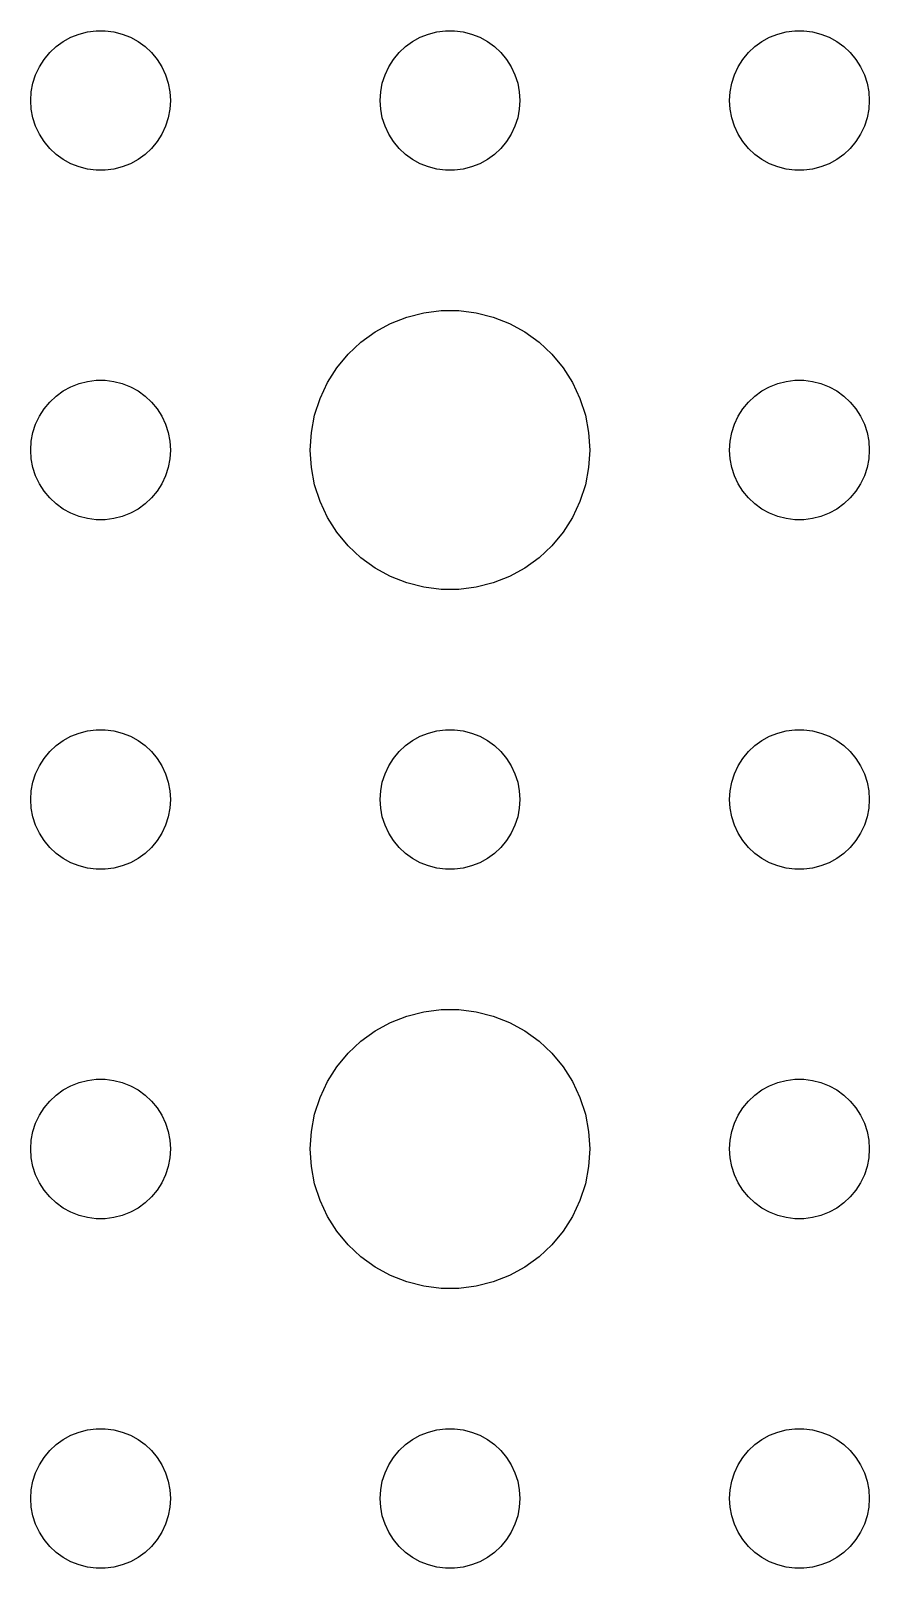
# Model space of a CAD drawing. Header units: metres. Extents: x -157 to 157, y -157 to 157.
# Drawn here: x -99 to -81, y -69 to -36 of the extents above; entities that cross this region are included whole.
import ezdxf

# ---------------------------------------------------------------- set-up
doc = ezdxf.new("R2010")
doc.units = ezdxf.units.M

msp = doc.modelspace()

# ---------------------------------------------------------------- linework, layer by layer
for p, q in [((-98.4561, -36.3442), (-98.3037, -36.2335)), ((-98.3037, -36.2335), (-98.1387, -36.1428)), ((-98.1387, -36.1428), (-97.9635, -36.0734)), ((-97.9635, -36.0734), (-97.7811, -36.0266)), ((-97.7811, -36.0266), (-97.5942, -36.003)), ((-97.5942, -36.003), (-97.4058, -36.003)), ((-97.4058, -36.003), (-97.2189, -36.0266)), ((-97.2189, -36.0266), (-97.0365, -36.0734)), ((-97.0365, -36.0734), (-96.8613, -36.1428)), ((-96.8613, -36.1428), (-96.6963, -36.2335)), ((-96.6963, -36.2335), (-96.5439, -36.3442)), ((-90.9561, -36.3442), (-90.8037, -36.2335)), ((-90.8037, -36.2335), (-90.6387, -36.1428)), ((-90.6387, -36.1428), (-90.4635, -36.0734)), ((-90.4635, -36.0734), (-90.2811, -36.0266)), ((-90.2811, -36.0266), (-90.0942, -36.003)), ((-90.0942, -36.003), (-89.9058, -36.003)), ((-89.9058, -36.003), (-89.7189, -36.0266)), ((-89.7189, -36.0266), (-89.5365, -36.0734)), ((-89.5365, -36.0734), (-89.3613, -36.1428)), ((-89.3613, -36.1428), (-89.1963, -36.2335)), ((-89.1963, -36.2335), (-89.0439, -36.3442)), ((-83.4561, -36.3442), (-83.3037, -36.2335)), ((-83.3037, -36.2335), (-83.1387, -36.1428)), ((-83.1387, -36.1428), (-82.9635, -36.0734)), ((-82.9635, -36.0734), (-82.7811, -36.0266)), ((-82.7811, -36.0266), (-82.5942, -36.003)), ((-82.5942, -36.003), (-82.4058, -36.003)), ((-82.4058, -36.003), (-82.2189, -36.0266)), ((-82.2189, -36.0266), (-82.0365, -36.0734)), ((-82.0365, -36.0734), (-81.8613, -36.1428)), ((-81.8613, -36.1428), (-81.6963, -36.2335)), ((-81.6963, -36.2335), (-81.5439, -36.3442)), ((-98.8145, -36.7774), (-98.7135, -36.6183)), ((-98.7135, -36.6183), (-98.5934, -36.4732)), ((-98.5934, -36.4732), (-98.4561, -36.3442)), ((-96.5439, -36.3442), (-96.4065, -36.4732)), ((-96.4065, -36.4732), (-96.2865, -36.6183)), ((-96.2865, -36.6183), (-96.1855, -36.7774)), ((-91.3145, -36.7774), (-91.2135, -36.6183)), ((-91.2135, -36.6183), (-91.0934, -36.4732)), ((-91.0934, -36.4732), (-90.9561, -36.3442)), ((-89.0439, -36.3442), (-88.9065, -36.4732)), ((-88.9065, -36.4732), (-88.7865, -36.6183)), ((-88.7865, -36.6183), (-88.6855, -36.7774)), ((-83.8145, -36.7774), (-83.7135, -36.6183)), ((-83.7135, -36.6183), (-83.5934, -36.4732)), ((-83.5934, -36.4732), (-83.4561, -36.3442)), ((-81.5439, -36.3442), (-81.4065, -36.4732)), ((-81.4065, -36.4732), (-81.2865, -36.6183)), ((-81.2865, -36.6183), (-81.1855, -36.7774)), ((-98.9529, -37.127), (-98.8947, -36.9478)), ((-98.8947, -36.9478), (-98.8145, -36.7774)), ((-96.1855, -36.7774), (-96.1053, -36.9478)), ((-96.1053, -36.9478), (-96.0471, -37.127)), ((-91.4529, -37.127), (-91.3947, -36.9478)), ((-91.3947, -36.9478), (-91.3145, -36.7774)), ((-88.6855, -36.7774), (-88.6053, -36.9478)), ((-88.6053, -36.9478), (-88.5471, -37.127)), ((-83.9529, -37.127), (-83.8947, -36.9478)), ((-83.8947, -36.9478), (-83.8145, -36.7774)), ((-81.1855, -36.7774), (-81.1053, -36.9478)), ((-81.1053, -36.9478), (-81.0471, -37.127)), ((-98.9882, -37.312), (-98.9529, -37.127)), ((-96.0471, -37.127), (-96.0118, -37.312)), ((-91.4882, -37.312), (-91.4529, -37.127)), ((-88.5471, -37.127), (-88.5118, -37.312)), ((-83.9882, -37.312), (-83.9529, -37.127)), ((-81.0471, -37.127), (-81.0118, -37.312)), ((-99, -37.5), (-98.9882, -37.312)), ((-98.9882, -37.688), (-99, -37.5)), ((-96.0118, -37.312), (-96, -37.5)), ((-96, -37.5), (-96.0118, -37.688)), ((-91.5, -37.5), (-91.4882, -37.312)), ((-91.4882, -37.688), (-91.5, -37.5)), ((-88.5118, -37.312), (-88.5, -37.5)), ((-88.5, -37.5), (-88.5118, -37.688)), ((-84, -37.5), (-83.9882, -37.312)), ((-83.9882, -37.688), (-84, -37.5)), ((-81.0118, -37.312), (-81, -37.5)), ((-81, -37.5), (-81.0118, -37.688)), ((-98.9529, -37.873), (-98.9882, -37.688)), ((-98.8947, -38.0522), (-98.9529, -37.873)), ((-96.0471, -37.873), (-96.1053, -38.0522)), ((-96.0118, -37.688), (-96.0471, -37.873)), ((-91.4529, -37.873), (-91.4882, -37.688)), ((-91.3947, -38.0522), (-91.4529, -37.873)), ((-88.5471, -37.873), (-88.6053, -38.0522)), ((-88.5118, -37.688), (-88.5471, -37.873)), ((-83.9529, -37.873), (-83.9882, -37.688)), ((-83.8947, -38.0522), (-83.9529, -37.873)), ((-81.0471, -37.873), (-81.1053, -38.0522)), ((-81.0118, -37.688), (-81.0471, -37.873)), ((-98.8145, -38.2226), (-98.8947, -38.0522)), ((-98.7135, -38.3817), (-98.8145, -38.2226)), ((-96.1855, -38.2226), (-96.2865, -38.3817)), ((-96.1053, -38.0522), (-96.1855, -38.2226)), ((-91.3145, -38.2226), (-91.3947, -38.0522)), ((-91.2135, -38.3817), (-91.3145, -38.2226)), ((-88.6855, -38.2226), (-88.7865, -38.3817)), ((-88.6053, -38.0522), (-88.6855, -38.2226)), ((-83.8145, -38.2226), (-83.8947, -38.0522)), ((-83.7135, -38.3817), (-83.8145, -38.2226)), ((-81.1855, -38.2226), (-81.2865, -38.3817)), ((-81.1053, -38.0522), (-81.1855, -38.2226)), ((-98.5934, -38.5268), (-98.7135, -38.3817)), ((-98.4561, -38.6558), (-98.5934, -38.5268)), ((-96.4065, -38.5268), (-96.5439, -38.6558)), ((-96.2865, -38.3817), (-96.4065, -38.5268)), ((-91.0934, -38.5268), (-91.2135, -38.3817)), ((-90.9561, -38.6558), (-91.0934, -38.5268)), ((-88.9065, -38.5268), (-89.0439, -38.6558)), ((-88.7865, -38.3817), (-88.9065, -38.5268)), ((-83.5934, -38.5268), (-83.7135, -38.3817)), ((-83.4561, -38.6558), (-83.5934, -38.5268)), ((-81.4065, -38.5268), (-81.5439, -38.6558)), ((-81.2865, -38.3817), (-81.4065, -38.5268)), ((-98.3037, -38.7665), (-98.4561, -38.6558)), ((-98.1387, -38.8572), (-98.3037, -38.7665)), ((-97.9635, -38.9266), (-98.1387, -38.8572)), ((-97.7811, -38.9734), (-97.9635, -38.9266)), ((-97.0365, -38.9266), (-97.2189, -38.9734)), ((-96.8613, -38.8572), (-97.0365, -38.9266)), ((-96.6963, -38.7665), (-96.8613, -38.8572)), ((-96.5439, -38.6558), (-96.6963, -38.7665)), ((-90.8037, -38.7665), (-90.9561, -38.6558)), ((-90.6387, -38.8572), (-90.8037, -38.7665)), ((-90.4635, -38.9266), (-90.6387, -38.8572)), ((-90.2811, -38.9734), (-90.4635, -38.9266)), ((-89.5365, -38.9266), (-89.7189, -38.9734)), ((-89.3613, -38.8572), (-89.5365, -38.9266)), ((-89.1963, -38.7665), (-89.3613, -38.8572)), ((-89.0439, -38.6558), (-89.1963, -38.7665)), ((-83.3037, -38.7665), (-83.4561, -38.6558)), ((-83.1387, -38.8572), (-83.3037, -38.7665)), ((-82.9635, -38.9266), (-83.1387, -38.8572)), ((-82.7811, -38.9734), (-82.9635, -38.9266)), ((-82.0365, -38.9266), (-82.2189, -38.9734)), ((-81.8613, -38.8572), (-82.0365, -38.9266)), ((-81.6963, -38.7665), (-81.8613, -38.8572)), ((-81.5439, -38.6558), (-81.6963, -38.7665)), ((-97.5942, -38.997), (-97.7811, -38.9734)), ((-97.4058, -38.997), (-97.5942, -38.997)), ((-97.2189, -38.9734), (-97.4058, -38.997)), ((-90.0942, -38.997), (-90.2811, -38.9734)), ((-89.9058, -38.997), (-90.0942, -38.997)), ((-89.7189, -38.9734), (-89.9058, -38.997)), ((-82.5942, -38.997), (-82.7811, -38.9734)), ((-82.4058, -38.997), (-82.5942, -38.997)), ((-82.2189, -38.9734), (-82.4058, -38.997)), ((-91.2773, -42.2855), (-90.927, -42.1468)), ((-90.927, -42.1468), (-90.5621, -42.0531)), ((-90.5621, -42.0531), (-90.1884, -42.0059)), ((-90.1884, -42.0059), (-89.8116, -42.0059)), ((-89.8116, -42.0059), (-89.4379, -42.0531)), ((-89.4379, -42.0531), (-89.073, -42.1468)), ((-89.073, -42.1468), (-88.7227, -42.2855)), ((-91.9123, -42.6885), (-91.6075, -42.467)), ((-91.6075, -42.467), (-91.2773, -42.2855)), ((-88.7227, -42.2855), (-88.3925, -42.467)), ((-88.3925, -42.467), (-88.0877, -42.6885)), ((-92.1869, -42.9464), (-91.9123, -42.6885)), ((-88.0877, -42.6885), (-87.8131, -42.9464)), ((-92.427, -43.2366), (-92.1869, -42.9464)), ((-87.8131, -42.9464), (-87.573, -43.2366)), ((-97.9635, -43.5734), (-97.7811, -43.5266)), ((-97.7811, -43.5266), (-97.5942, -43.503)), ((-97.5942, -43.503), (-97.4058, -43.503)), ((-97.4058, -43.503), (-97.2189, -43.5266)), ((-97.2189, -43.5266), (-97.0365, -43.5734)), ((-92.6289, -43.5547), (-92.427, -43.2366)), ((-87.573, -43.2366), (-87.3711, -43.5547)), ((-82.9635, -43.5734), (-82.7811, -43.5266)), ((-82.7811, -43.5266), (-82.5942, -43.503)), ((-82.5942, -43.503), (-82.4058, -43.503)), ((-82.4058, -43.503), (-82.2189, -43.5266)), ((-82.2189, -43.5266), (-82.0365, -43.5734)), ((-98.5934, -43.9732), (-98.4561, -43.8442)), ((-98.4561, -43.8442), (-98.3037, -43.7335)), ((-98.3037, -43.7335), (-98.1387, -43.6428)), ((-98.1387, -43.6428), (-97.9635, -43.5734)), ((-97.0365, -43.5734), (-96.8613, -43.6428)), ((-96.8613, -43.6428), (-96.6963, -43.7335)), ((-96.6963, -43.7335), (-96.5439, -43.8442)), ((-96.5439, -43.8442), (-96.4065, -43.9732)), ((-92.7893, -43.8956), (-92.6289, -43.5547)), ((-87.3711, -43.5547), (-87.2107, -43.8956)), ((-83.5934, -43.9732), (-83.4561, -43.8442)), ((-83.4561, -43.8442), (-83.3037, -43.7335)), ((-83.3037, -43.7335), (-83.1387, -43.6428)), ((-83.1387, -43.6428), (-82.9635, -43.5734)), ((-82.0365, -43.5734), (-81.8613, -43.6428)), ((-81.8613, -43.6428), (-81.6963, -43.7335)), ((-81.6963, -43.7335), (-81.5439, -43.8442)), ((-81.5439, -43.8442), (-81.4065, -43.9732)), ((-98.8145, -44.2774), (-98.7135, -44.1183)), ((-98.7135, -44.1183), (-98.5934, -43.9732)), ((-96.4065, -43.9732), (-96.2865, -44.1183)), ((-96.2865, -44.1183), (-96.1855, -44.2774)), ((-92.9057, -44.2539), (-92.7893, -43.8956)), ((-87.2107, -43.8956), (-87.0943, -44.2539)), ((-83.8145, -44.2774), (-83.7135, -44.1183)), ((-83.7135, -44.1183), (-83.5934, -43.9732)), ((-81.4065, -43.9732), (-81.2865, -44.1183)), ((-81.2865, -44.1183), (-81.1855, -44.2774)), ((-98.9529, -44.627), (-98.8947, -44.4478)), ((-98.8947, -44.4478), (-98.8145, -44.2774)), ((-96.1855, -44.2774), (-96.1053, -44.4478)), ((-96.1053, -44.4478), (-96.0471, -44.627)), ((-92.9763, -44.624), (-92.9057, -44.2539)), ((-87.0943, -44.2539), (-87.0237, -44.624)), ((-83.9529, -44.627), (-83.8947, -44.4478)), ((-83.8947, -44.4478), (-83.8145, -44.2774)), ((-81.1855, -44.2774), (-81.1053, -44.4478)), ((-81.1053, -44.4478), (-81.0471, -44.627)), ((-99, -45), (-98.9882, -44.812)), ((-98.9882, -44.812), (-98.9529, -44.627)), ((-96.0471, -44.627), (-96.0118, -44.812)), ((-96.0118, -44.812), (-96, -45)), ((-93, -45), (-92.9763, -44.624)), ((-87.0237, -44.624), (-87, -45)), ((-84, -45), (-83.9882, -44.812)), ((-83.9882, -44.812), (-83.9529, -44.627)), ((-81.0471, -44.627), (-81.0118, -44.812)), ((-81.0118, -44.812), (-81, -45)), ((-98.9882, -45.188), (-99, -45)), ((-98.9529, -45.373), (-98.9882, -45.188)), ((-96.0118, -45.188), (-96.0471, -45.373)), ((-96, -45), (-96.0118, -45.188)), ((-92.9763, -45.376), (-93, -45)), ((-87, -45), (-87.0237, -45.376)), ((-83.9882, -45.188), (-84, -45)), ((-83.9529, -45.373), (-83.9882, -45.188)), ((-81.0118, -45.188), (-81.0471, -45.373)), ((-81, -45), (-81.0118, -45.188)), ((-98.8947, -45.5522), (-98.9529, -45.373)), ((-96.0471, -45.373), (-96.1053, -45.5522)), ((-92.9057, -45.7461), (-92.9763, -45.376)), ((-87.0237, -45.376), (-87.0943, -45.7461)), ((-83.8947, -45.5522), (-83.9529, -45.373)), ((-81.0471, -45.373), (-81.1053, -45.5522)), ((-98.8145, -45.7226), (-98.8947, -45.5522)), ((-98.7135, -45.8817), (-98.8145, -45.7226)), ((-96.1855, -45.7226), (-96.2865, -45.8817)), ((-96.1053, -45.5522), (-96.1855, -45.7226)), ((-92.7893, -46.1044), (-92.9057, -45.7461)), ((-87.0943, -45.7461), (-87.2107, -46.1044)), ((-83.8145, -45.7226), (-83.8947, -45.5522)), ((-83.7135, -45.8817), (-83.8145, -45.7226)), ((-81.1855, -45.7226), (-81.2865, -45.8817)), ((-81.1053, -45.5522), (-81.1855, -45.7226)), ((-98.5934, -46.0268), (-98.7135, -45.8817)), ((-98.4561, -46.1558), (-98.5934, -46.0268)), ((-98.3037, -46.2665), (-98.4561, -46.1558)), ((-96.5439, -46.1558), (-96.6963, -46.2665)), ((-96.4065, -46.0268), (-96.5439, -46.1558)), ((-96.2865, -45.8817), (-96.4065, -46.0268)), ((-92.6289, -46.4453), (-92.7893, -46.1044)), ((-87.2107, -46.1044), (-87.3711, -46.4453)), ((-83.5934, -46.0268), (-83.7135, -45.8817)), ((-83.4561, -46.1558), (-83.5934, -46.0268)), ((-83.3037, -46.2665), (-83.4561, -46.1558)), ((-81.5439, -46.1558), (-81.6963, -46.2665)), ((-81.4065, -46.0268), (-81.5439, -46.1558)), ((-81.2865, -45.8817), (-81.4065, -46.0268)), ((-98.1387, -46.3572), (-98.3037, -46.2665)), ((-97.9635, -46.4266), (-98.1387, -46.3572)), ((-97.7811, -46.4734), (-97.9635, -46.4266)), ((-97.5942, -46.497), (-97.7811, -46.4734)), ((-97.4058, -46.497), (-97.5942, -46.497)), ((-97.2189, -46.4734), (-97.4058, -46.497)), ((-97.0365, -46.4266), (-97.2189, -46.4734)), ((-96.8613, -46.3572), (-97.0365, -46.4266)), ((-96.6963, -46.2665), (-96.8613, -46.3572)), ((-92.427, -46.7634), (-92.6289, -46.4453)), ((-87.3711, -46.4453), (-87.573, -46.7634)), ((-83.1387, -46.3572), (-83.3037, -46.2665)), ((-82.9635, -46.4266), (-83.1387, -46.3572)), ((-82.7811, -46.4734), (-82.9635, -46.4266)), ((-82.5942, -46.497), (-82.7811, -46.4734)), ((-82.4058, -46.497), (-82.5942, -46.497)), ((-82.2189, -46.4734), (-82.4058, -46.497)), ((-82.0365, -46.4266), (-82.2189, -46.4734)), ((-81.8613, -46.3572), (-82.0365, -46.4266)), ((-81.6963, -46.2665), (-81.8613, -46.3572)), ((-92.1869, -47.0536), (-92.427, -46.7634)), ((-87.573, -46.7634), (-87.8131, -47.0536)), ((-91.9123, -47.3115), (-92.1869, -47.0536)), ((-87.8131, -47.0536), (-88.0877, -47.3115)), ((-91.6075, -47.533), (-91.9123, -47.3115)), ((-88.0877, -47.3115), (-88.3925, -47.533)), ((-91.2773, -47.7145), (-91.6075, -47.533)), ((-90.927, -47.8532), (-91.2773, -47.7145)), ((-88.7227, -47.7145), (-89.073, -47.8532)), ((-88.3925, -47.533), (-88.7227, -47.7145)), ((-90.5621, -47.9469), (-90.927, -47.8532)), ((-90.1884, -47.9941), (-90.5621, -47.9469)), ((-89.8116, -47.9941), (-90.1884, -47.9941)), ((-89.4379, -47.9469), (-89.8116, -47.9941)), ((-89.073, -47.8532), (-89.4379, -47.9469)), ((-98.1387, -51.1428), (-97.9635, -51.0734)), ((-97.9635, -51.0734), (-97.7811, -51.0266)), ((-97.7811, -51.0266), (-97.5942, -51.003)), ((-97.5942, -51.003), (-97.4058, -51.003)), ((-97.4058, -51.003), (-97.2189, -51.0266)), ((-97.2189, -51.0266), (-97.0365, -51.0734)), ((-97.0365, -51.0734), (-96.8613, -51.1428)), ((-90.6387, -51.1428), (-90.4635, -51.0734)), ((-90.4635, -51.0734), (-90.2811, -51.0266)), ((-90.2811, -51.0266), (-90.0942, -51.003)), ((-90.0942, -51.003), (-89.9058, -51.003)), ((-89.9058, -51.003), (-89.7189, -51.0266)), ((-89.7189, -51.0266), (-89.5365, -51.0734)), ((-89.5365, -51.0734), (-89.3613, -51.1428)), ((-83.1387, -51.1428), (-82.9635, -51.0734)), ((-82.9635, -51.0734), (-82.7811, -51.0266)), ((-82.7811, -51.0266), (-82.5942, -51.003)), ((-82.5942, -51.003), (-82.4058, -51.003)), ((-82.4058, -51.003), (-82.2189, -51.0266)), ((-82.2189, -51.0266), (-82.0365, -51.0734)), ((-82.0365, -51.0734), (-81.8613, -51.1428)), ((-98.5934, -51.4732), (-98.4561, -51.3442)), ((-98.4561, -51.3442), (-98.3037, -51.2335)), ((-98.3037, -51.2335), (-98.1387, -51.1428)), ((-96.8613, -51.1428), (-96.6963, -51.2335)), ((-96.6963, -51.2335), (-96.5439, -51.3442)), ((-96.5439, -51.3442), (-96.4065, -51.4732)), ((-91.0934, -51.4732), (-90.9561, -51.3442)), ((-90.9561, -51.3442), (-90.8037, -51.2335)), ((-90.8037, -51.2335), (-90.6387, -51.1428)), ((-89.3613, -51.1428), (-89.1963, -51.2335)), ((-89.1963, -51.2335), (-89.0439, -51.3442)), ((-89.0439, -51.3442), (-88.9065, -51.4732)), ((-83.5934, -51.4732), (-83.4561, -51.3442)), ((-83.4561, -51.3442), (-83.3037, -51.2335)), ((-83.3037, -51.2335), (-83.1387, -51.1428)), ((-81.8613, -51.1428), (-81.6963, -51.2335)), ((-81.6963, -51.2335), (-81.5439, -51.3442)), ((-81.5439, -51.3442), (-81.4065, -51.4732)), ((-98.8947, -51.9478), (-98.8145, -51.7774)), ((-98.8145, -51.7774), (-98.7135, -51.6183)), ((-98.7135, -51.6183), (-98.5934, -51.4732)), ((-96.4065, -51.4732), (-96.2865, -51.6183)), ((-96.2865, -51.6183), (-96.1855, -51.7774)), ((-96.1855, -51.7774), (-96.1053, -51.9478)), ((-91.3947, -51.9478), (-91.3145, -51.7774)), ((-91.3145, -51.7774), (-91.2135, -51.6183)), ((-91.2135, -51.6183), (-91.0934, -51.4732)), ((-88.9065, -51.4732), (-88.7865, -51.6183)), ((-88.7865, -51.6183), (-88.6855, -51.7774)), ((-88.6855, -51.7774), (-88.6053, -51.9478)), ((-83.8947, -51.9478), (-83.8145, -51.7774)), ((-83.8145, -51.7774), (-83.7135, -51.6183)), ((-83.7135, -51.6183), (-83.5934, -51.4732)), ((-81.4065, -51.4732), (-81.2865, -51.6183)), ((-81.2865, -51.6183), (-81.1855, -51.7774)), ((-81.1855, -51.7774), (-81.1053, -51.9478)), ((-98.9882, -52.312), (-98.9529, -52.127)), ((-98.9529, -52.127), (-98.8947, -51.9478)), ((-96.1053, -51.9478), (-96.0471, -52.127)), ((-96.0471, -52.127), (-96.0118, -52.312)), ((-91.4882, -52.312), (-91.4529, -52.127)), ((-91.4529, -52.127), (-91.3947, -51.9478)), ((-88.6053, -51.9478), (-88.5471, -52.127)), ((-88.5471, -52.127), (-88.5118, -52.312)), ((-83.9882, -52.312), (-83.9529, -52.127)), ((-83.9529, -52.127), (-83.8947, -51.9478)), ((-81.1053, -51.9478), (-81.0471, -52.127)), ((-81.0471, -52.127), (-81.0118, -52.312)), ((-99, -52.5), (-98.9882, -52.312)), ((-96.0118, -52.312), (-96, -52.5)), ((-91.5, -52.5), (-91.4882, -52.312)), ((-88.5118, -52.312), (-88.5, -52.5)), ((-84, -52.5), (-83.9882, -52.312)), ((-81.0118, -52.312), (-81, -52.5)), ((-98.9882, -52.688), (-99, -52.5)), ((-98.9529, -52.873), (-98.9882, -52.688)), ((-96.0118, -52.688), (-96.0471, -52.873)), ((-96, -52.5), (-96.0118, -52.688)), ((-91.4882, -52.688), (-91.5, -52.5)), ((-91.4529, -52.873), (-91.4882, -52.688)), ((-88.5118, -52.688), (-88.5471, -52.873)), ((-88.5, -52.5), (-88.5118, -52.688)), ((-83.9882, -52.688), (-84, -52.5)), ((-83.9529, -52.873), (-83.9882, -52.688)), ((-81.0118, -52.688), (-81.0471, -52.873)), ((-81, -52.5), (-81.0118, -52.688)), ((-98.8947, -53.0522), (-98.9529, -52.873)), ((-98.8145, -53.2226), (-98.8947, -53.0522)), ((-96.1053, -53.0522), (-96.1855, -53.2226)), ((-96.0471, -52.873), (-96.1053, -53.0522)), ((-91.3947, -53.0522), (-91.4529, -52.873)), ((-91.3145, -53.2226), (-91.3947, -53.0522)), ((-88.6053, -53.0522), (-88.6855, -53.2226)), ((-88.5471, -52.873), (-88.6053, -53.0522)), ((-83.8947, -53.0522), (-83.9529, -52.873)), ((-83.8145, -53.2226), (-83.8947, -53.0522)), ((-81.1053, -53.0522), (-81.1855, -53.2226)), ((-81.0471, -52.873), (-81.1053, -53.0522)), ((-98.7135, -53.3817), (-98.8145, -53.2226)), ((-98.5934, -53.5268), (-98.7135, -53.3817)), ((-96.2865, -53.3817), (-96.4065, -53.5268)), ((-96.1855, -53.2226), (-96.2865, -53.3817)), ((-91.2135, -53.3817), (-91.3145, -53.2226)), ((-91.0934, -53.5268), (-91.2135, -53.3817)), ((-88.7865, -53.3817), (-88.9065, -53.5268)), ((-88.6855, -53.2226), (-88.7865, -53.3817)), ((-83.7135, -53.3817), (-83.8145, -53.2226)), ((-83.5934, -53.5268), (-83.7135, -53.3817)), ((-81.2865, -53.3817), (-81.4065, -53.5268)), ((-81.1855, -53.2226), (-81.2865, -53.3817)), ((-98.4561, -53.6558), (-98.5934, -53.5268)), ((-98.3037, -53.7665), (-98.4561, -53.6558)), ((-98.1387, -53.8572), (-98.3037, -53.7665)), ((-96.6963, -53.7665), (-96.8613, -53.8572)), ((-96.5439, -53.6558), (-96.6963, -53.7665)), ((-96.4065, -53.5268), (-96.5439, -53.6558)), ((-90.9561, -53.6558), (-91.0934, -53.5268)), ((-90.8037, -53.7665), (-90.9561, -53.6558)), ((-90.6387, -53.8572), (-90.8037, -53.7665)), ((-89.1963, -53.7665), (-89.3613, -53.8572)), ((-89.0439, -53.6558), (-89.1963, -53.7665)), ((-88.9065, -53.5268), (-89.0439, -53.6558)), ((-83.4561, -53.6558), (-83.5934, -53.5268)), ((-83.3037, -53.7665), (-83.4561, -53.6558)), ((-83.1387, -53.8572), (-83.3037, -53.7665)), ((-81.6963, -53.7665), (-81.8613, -53.8572)), ((-81.5439, -53.6558), (-81.6963, -53.7665)), ((-81.4065, -53.5268), (-81.5439, -53.6558)), ((-97.9635, -53.9266), (-98.1387, -53.8572)), ((-97.7811, -53.9734), (-97.9635, -53.9266)), ((-97.5942, -53.997), (-97.7811, -53.9734)), ((-97.4058, -53.997), (-97.5942, -53.997)), ((-97.2189, -53.9734), (-97.4058, -53.997)), ((-97.0365, -53.9266), (-97.2189, -53.9734)), ((-96.8613, -53.8572), (-97.0365, -53.9266)), ((-90.4635, -53.9266), (-90.6387, -53.8572)), ((-90.2811, -53.9734), (-90.4635, -53.9266)), ((-90.0942, -53.997), (-90.2811, -53.9734)), ((-89.9058, -53.997), (-90.0942, -53.997)), ((-89.7189, -53.9734), (-89.9058, -53.997)), ((-89.5365, -53.9266), (-89.7189, -53.9734)), ((-89.3613, -53.8572), (-89.5365, -53.9266)), ((-82.9635, -53.9266), (-83.1387, -53.8572)), ((-82.7811, -53.9734), (-82.9635, -53.9266)), ((-82.5942, -53.997), (-82.7811, -53.9734)), ((-82.4058, -53.997), (-82.5942, -53.997)), ((-82.2189, -53.9734), (-82.4058, -53.997)), ((-82.0365, -53.9266), (-82.2189, -53.9734)), ((-81.8613, -53.8572), (-82.0365, -53.9266)), ((-90.927, -57.1468), (-90.5621, -57.0531)), ((-90.5621, -57.0531), (-90.1884, -57.0059)), ((-90.1884, -57.0059), (-89.8116, -57.0059)), ((-89.8116, -57.0059), (-89.4379, -57.0531)), ((-89.4379, -57.0531), (-89.073, -57.1468)), ((-91.6075, -57.467), (-91.2773, -57.2855)), ((-91.2773, -57.2855), (-90.927, -57.1468)), ((-89.073, -57.1468), (-88.7227, -57.2855)), ((-88.7227, -57.2855), (-88.3925, -57.467)), ((-92.1869, -57.9464), (-91.9123, -57.6885)), ((-91.9123, -57.6885), (-91.6075, -57.467)), ((-88.3925, -57.467), (-88.0877, -57.6885)), ((-88.0877, -57.6885), (-87.8131, -57.9464)), ((-92.427, -58.2366), (-92.1869, -57.9464)), ((-87.8131, -57.9464), (-87.573, -58.2366)), ((-92.6289, -58.5547), (-92.427, -58.2366)), ((-87.573, -58.2366), (-87.3711, -58.5547)), ((-98.3037, -58.7335), (-98.1387, -58.6428)), ((-98.1387, -58.6428), (-97.9635, -58.5734)), ((-97.9635, -58.5734), (-97.7811, -58.5266)), ((-97.7811, -58.5266), (-97.5942, -58.503)), ((-97.5942, -58.503), (-97.4058, -58.503)), ((-97.4058, -58.503), (-97.2189, -58.5266)), ((-97.2189, -58.5266), (-97.0365, -58.5734)), ((-97.0365, -58.5734), (-96.8613, -58.6428)), ((-96.8613, -58.6428), (-96.6963, -58.7335)), ((-92.7893, -58.8956), (-92.6289, -58.5547)), ((-87.3711, -58.5547), (-87.2107, -58.8956)), ((-83.3037, -58.7335), (-83.1387, -58.6428)), ((-83.1387, -58.6428), (-82.9635, -58.5734)), ((-82.9635, -58.5734), (-82.7811, -58.5266)), ((-82.7811, -58.5266), (-82.5942, -58.503)), ((-82.5942, -58.503), (-82.4058, -58.503)), ((-82.4058, -58.503), (-82.2189, -58.5266)), ((-82.2189, -58.5266), (-82.0365, -58.5734)), ((-82.0365, -58.5734), (-81.8613, -58.6428)), ((-81.8613, -58.6428), (-81.6963, -58.7335)), ((-98.7135, -59.1183), (-98.5934, -58.9732)), ((-98.5934, -58.9732), (-98.4561, -58.8442)), ((-98.4561, -58.8442), (-98.3037, -58.7335)), ((-96.6963, -58.7335), (-96.5439, -58.8442)), ((-96.5439, -58.8442), (-96.4065, -58.9732)), ((-96.4065, -58.9732), (-96.2865, -59.1183)), ((-92.9057, -59.2539), (-92.7893, -58.8956)), ((-87.2107, -58.8956), (-87.0943, -59.2539)), ((-83.7135, -59.1183), (-83.5934, -58.9732)), ((-83.5934, -58.9732), (-83.4561, -58.8442)), ((-83.4561, -58.8442), (-83.3037, -58.7335)), ((-81.6963, -58.7335), (-81.5439, -58.8442)), ((-81.5439, -58.8442), (-81.4065, -58.9732)), ((-81.4065, -58.9732), (-81.2865, -59.1183)), ((-98.8947, -59.4478), (-98.8145, -59.2774)), ((-98.8145, -59.2774), (-98.7135, -59.1183)), ((-96.2865, -59.1183), (-96.1855, -59.2774)), ((-96.1855, -59.2774), (-96.1053, -59.4478)), ((-92.9763, -59.624), (-92.9057, -59.2539)), ((-87.0943, -59.2539), (-87.0237, -59.624)), ((-83.8947, -59.4478), (-83.8145, -59.2774)), ((-83.8145, -59.2774), (-83.7135, -59.1183)), ((-81.2865, -59.1183), (-81.1855, -59.2774)), ((-81.1855, -59.2774), (-81.1053, -59.4478)), ((-98.9882, -59.812), (-98.9529, -59.627)), ((-98.9529, -59.627), (-98.8947, -59.4478)), ((-96.1053, -59.4478), (-96.0471, -59.627)), ((-96.0471, -59.627), (-96.0118, -59.812)), ((-93, -60), (-92.9763, -59.624)), ((-87.0237, -59.624), (-87, -60)), ((-83.9882, -59.812), (-83.9529, -59.627)), ((-83.9529, -59.627), (-83.8947, -59.4478)), ((-81.1053, -59.4478), (-81.0471, -59.627)), ((-81.0471, -59.627), (-81.0118, -59.812)), ((-99, -60), (-98.9882, -59.812)), ((-98.9882, -60.188), (-99, -60)), ((-96.0118, -59.812), (-96, -60)), ((-96, -60), (-96.0118, -60.188)), ((-92.9763, -60.376), (-93, -60)), ((-87, -60), (-87.0237, -60.376)), ((-84, -60), (-83.9882, -59.812)), ((-83.9882, -60.188), (-84, -60)), ((-81.0118, -59.812), (-81, -60)), ((-81, -60), (-81.0118, -60.188)), ((-98.9529, -60.373), (-98.9882, -60.188)), ((-98.8947, -60.5522), (-98.9529, -60.373)), ((-96.0471, -60.373), (-96.1053, -60.5522)), ((-96.0118, -60.188), (-96.0471, -60.373)), ((-92.9057, -60.7461), (-92.9763, -60.376)), ((-87.0237, -60.376), (-87.0943, -60.7461)), ((-83.9529, -60.373), (-83.9882, -60.188)), ((-83.8947, -60.5522), (-83.9529, -60.373)), ((-81.0471, -60.373), (-81.1053, -60.5522)), ((-81.0118, -60.188), (-81.0471, -60.373)), ((-98.8145, -60.7226), (-98.8947, -60.5522)), ((-96.1053, -60.5522), (-96.1855, -60.7226)), ((-83.8145, -60.7226), (-83.8947, -60.5522)), ((-81.1053, -60.5522), (-81.1855, -60.7226)), ((-98.7135, -60.8817), (-98.8145, -60.7226)), ((-98.5934, -61.0268), (-98.7135, -60.8817)), ((-98.4561, -61.1558), (-98.5934, -61.0268)), ((-96.4065, -61.0268), (-96.5439, -61.1558)), ((-96.2865, -60.8817), (-96.4065, -61.0268)), ((-96.1855, -60.7226), (-96.2865, -60.8817)), ((-92.7893, -61.1044), (-92.9057, -60.7461)), ((-87.0943, -60.7461), (-87.2107, -61.1044)), ((-83.7135, -60.8817), (-83.8145, -60.7226)), ((-83.5934, -61.0268), (-83.7135, -60.8817)), ((-83.4561, -61.1558), (-83.5934, -61.0268)), ((-81.4065, -61.0268), (-81.5439, -61.1558)), ((-81.2865, -60.8817), (-81.4065, -61.0268)), ((-81.1855, -60.7226), (-81.2865, -60.8817)), ((-98.3037, -61.2665), (-98.4561, -61.1558)), ((-98.1387, -61.3572), (-98.3037, -61.2665)), ((-97.9635, -61.4266), (-98.1387, -61.3572)), ((-96.8613, -61.3572), (-97.0365, -61.4266)), ((-96.6963, -61.2665), (-96.8613, -61.3572)), ((-96.5439, -61.1558), (-96.6963, -61.2665)), ((-92.6289, -61.4453), (-92.7893, -61.1044)), ((-87.2107, -61.1044), (-87.3711, -61.4453)), ((-83.3037, -61.2665), (-83.4561, -61.1558)), ((-83.1387, -61.3572), (-83.3037, -61.2665)), ((-82.9635, -61.4266), (-83.1387, -61.3572)), ((-81.8613, -61.3572), (-82.0365, -61.4266)), ((-81.6963, -61.2665), (-81.8613, -61.3572)), ((-81.5439, -61.1558), (-81.6963, -61.2665)), ((-97.7811, -61.4734), (-97.9635, -61.4266)), ((-97.5942, -61.497), (-97.7811, -61.4734)), ((-97.4058, -61.497), (-97.5942, -61.497)), ((-97.2189, -61.4734), (-97.4058, -61.497)), ((-97.0365, -61.4266), (-97.2189, -61.4734)), ((-92.427, -61.7634), (-92.6289, -61.4453)), ((-87.3711, -61.4453), (-87.573, -61.7634)), ((-82.7811, -61.4734), (-82.9635, -61.4266)), ((-82.5942, -61.497), (-82.7811, -61.4734)), ((-82.4058, -61.497), (-82.5942, -61.497)), ((-82.2189, -61.4734), (-82.4058, -61.497)), ((-82.0365, -61.4266), (-82.2189, -61.4734)), ((-92.1869, -62.0536), (-92.427, -61.7634)), ((-87.573, -61.7634), (-87.8131, -62.0536)), ((-91.9123, -62.3115), (-92.1869, -62.0536)), ((-91.6075, -62.533), (-91.9123, -62.3115)), ((-88.0877, -62.3115), (-88.3925, -62.533)), ((-87.8131, -62.0536), (-88.0877, -62.3115)), ((-91.2773, -62.7145), (-91.6075, -62.533)), ((-88.3925, -62.533), (-88.7227, -62.7145)), ((-90.927, -62.8532), (-91.2773, -62.7145)), ((-90.5621, -62.9469), (-90.927, -62.8532)), ((-90.1884, -62.9941), (-90.5621, -62.9469)), ((-89.8116, -62.9941), (-90.1884, -62.9941)), ((-89.4379, -62.9469), (-89.8116, -62.9941)), ((-89.073, -62.8532), (-89.4379, -62.9469)), ((-88.7227, -62.7145), (-89.073, -62.8532)), ((-98.4561, -66.3442), (-98.3037, -66.2335)), ((-98.3037, -66.2335), (-98.1387, -66.1428)), ((-98.1387, -66.1428), (-97.9635, -66.0734)), ((-97.9635, -66.0734), (-97.7811, -66.0266)), ((-97.7811, -66.0266), (-97.5942, -66.003)), ((-97.5942, -66.003), (-97.4058, -66.003)), ((-97.4058, -66.003), (-97.2189, -66.0266)), ((-97.2189, -66.0266), (-97.0365, -66.0734)), ((-97.0365, -66.0734), (-96.8613, -66.1428)), ((-96.8613, -66.1428), (-96.6963, -66.2335)), ((-96.6963, -66.2335), (-96.5439, -66.3442)), ((-90.9561, -66.3442), (-90.8037, -66.2335)), ((-90.8037, -66.2335), (-90.6387, -66.1428)), ((-90.6387, -66.1428), (-90.4635, -66.0734)), ((-90.4635, -66.0734), (-90.2811, -66.0266)), ((-90.2811, -66.0266), (-90.0942, -66.003)), ((-90.0942, -66.003), (-89.9058, -66.003)), ((-89.9058, -66.003), (-89.7189, -66.0266)), ((-89.7189, -66.0266), (-89.5365, -66.0734)), ((-89.5365, -66.0734), (-89.3613, -66.1428)), ((-89.3613, -66.1428), (-89.1963, -66.2335)), ((-89.1963, -66.2335), (-89.0439, -66.3442)), ((-83.4561, -66.3442), (-83.3037, -66.2335)), ((-83.3037, -66.2335), (-83.1387, -66.1428)), ((-83.1387, -66.1428), (-82.9635, -66.0734)), ((-82.9635, -66.0734), (-82.7811, -66.0266)), ((-82.7811, -66.0266), (-82.5942, -66.003)), ((-82.5942, -66.003), (-82.4058, -66.003)), ((-82.4058, -66.003), (-82.2189, -66.0266)), ((-82.2189, -66.0266), (-82.0365, -66.0734)), ((-82.0365, -66.0734), (-81.8613, -66.1428)), ((-81.8613, -66.1428), (-81.6963, -66.2335)), ((-81.6963, -66.2335), (-81.5439, -66.3442)), ((-98.8145, -66.7774), (-98.7135, -66.6183)), ((-98.7135, -66.6183), (-98.5934, -66.4732)), ((-98.5934, -66.4732), (-98.4561, -66.3442)), ((-96.5439, -66.3442), (-96.4065, -66.4732)), ((-96.4065, -66.4732), (-96.2865, -66.6183)), ((-96.2865, -66.6183), (-96.1855, -66.7774)), ((-91.3145, -66.7774), (-91.2135, -66.6183)), ((-91.2135, -66.6183), (-91.0934, -66.4732)), ((-91.0934, -66.4732), (-90.9561, -66.3442)), ((-89.0439, -66.3442), (-88.9065, -66.4732)), ((-88.9065, -66.4732), (-88.7865, -66.6183)), ((-88.7865, -66.6183), (-88.6855, -66.7774)), ((-83.8145, -66.7774), (-83.7135, -66.6183)), ((-83.7135, -66.6183), (-83.5934, -66.4732)), ((-83.5934, -66.4732), (-83.4561, -66.3442)), ((-81.5439, -66.3442), (-81.4065, -66.4732)), ((-81.4065, -66.4732), (-81.2865, -66.6183)), ((-81.2865, -66.6183), (-81.1855, -66.7774)), ((-98.9529, -67.127), (-98.8947, -66.9478)), ((-98.8947, -66.9478), (-98.8145, -66.7774)), ((-96.1855, -66.7774), (-96.1053, -66.9478)), ((-96.1053, -66.9478), (-96.0471, -67.127)), ((-91.4529, -67.127), (-91.3947, -66.9478)), ((-91.3947, -66.9478), (-91.3145, -66.7774)), ((-88.6855, -66.7774), (-88.6053, -66.9478)), ((-88.6053, -66.9478), (-88.5471, -67.127)), ((-83.9529, -67.127), (-83.8947, -66.9478)), ((-83.8947, -66.9478), (-83.8145, -66.7774)), ((-81.1855, -66.7774), (-81.1053, -66.9478)), ((-81.1053, -66.9478), (-81.0471, -67.127)), ((-98.9882, -67.312), (-98.9529, -67.127)), ((-96.0471, -67.127), (-96.0118, -67.312)), ((-91.4882, -67.312), (-91.4529, -67.127)), ((-88.5471, -67.127), (-88.5118, -67.312)), ((-83.9882, -67.312), (-83.9529, -67.127)), ((-81.0471, -67.127), (-81.0118, -67.312)), ((-99, -67.5), (-98.9882, -67.312)), ((-98.9882, -67.688), (-99, -67.5)), ((-96.0118, -67.312), (-96, -67.5)), ((-96, -67.5), (-96.0118, -67.688)), ((-91.5, -67.5), (-91.4882, -67.312)), ((-91.4882, -67.688), (-91.5, -67.5)), ((-88.5118, -67.312), (-88.5, -67.5)), ((-88.5, -67.5), (-88.5118, -67.688)), ((-84, -67.5), (-83.9882, -67.312)), ((-83.9882, -67.688), (-84, -67.5)), ((-81.0118, -67.312), (-81, -67.5)), ((-81, -67.5), (-81.0118, -67.688)), ((-98.9529, -67.873), (-98.9882, -67.688)), ((-98.8947, -68.0522), (-98.9529, -67.873)), ((-96.0471, -67.873), (-96.1053, -68.0522)), ((-96.0118, -67.688), (-96.0471, -67.873)), ((-91.4529, -67.873), (-91.4882, -67.688)), ((-91.3947, -68.0522), (-91.4529, -67.873)), ((-88.5471, -67.873), (-88.6053, -68.0522)), ((-88.5118, -67.688), (-88.5471, -67.873)), ((-83.9529, -67.873), (-83.9882, -67.688)), ((-83.8947, -68.0522), (-83.9529, -67.873)), ((-81.0471, -67.873), (-81.1053, -68.0522)), ((-81.0118, -67.688), (-81.0471, -67.873)), ((-98.8145, -68.2226), (-98.8947, -68.0522)), ((-98.7135, -68.3817), (-98.8145, -68.2226)), ((-96.1855, -68.2226), (-96.2865, -68.3817)), ((-96.1053, -68.0522), (-96.1855, -68.2226)), ((-91.3145, -68.2226), (-91.3947, -68.0522)), ((-91.2135, -68.3817), (-91.3145, -68.2226)), ((-88.6855, -68.2226), (-88.7865, -68.3817)), ((-88.6053, -68.0522), (-88.6855, -68.2226)), ((-83.8145, -68.2226), (-83.8947, -68.0522)), ((-83.7135, -68.3817), (-83.8145, -68.2226)), ((-81.1855, -68.2226), (-81.2865, -68.3817)), ((-81.1053, -68.0522), (-81.1855, -68.2226)), ((-98.5934, -68.5268), (-98.7135, -68.3817)), ((-98.4561, -68.6558), (-98.5934, -68.5268)), ((-96.4065, -68.5268), (-96.5439, -68.6558)), ((-96.2865, -68.3817), (-96.4065, -68.5268)), ((-91.0934, -68.5268), (-91.2135, -68.3817)), ((-90.9561, -68.6558), (-91.0934, -68.5268)), ((-88.9065, -68.5268), (-89.0439, -68.6558)), ((-88.7865, -68.3817), (-88.9065, -68.5268)), ((-83.5934, -68.5268), (-83.7135, -68.3817)), ((-83.4561, -68.6558), (-83.5934, -68.5268)), ((-81.4065, -68.5268), (-81.5439, -68.6558)), ((-81.2865, -68.3817), (-81.4065, -68.5268)), ((-98.3037, -68.7665), (-98.4561, -68.6558)), ((-98.1387, -68.8572), (-98.3037, -68.7665)), ((-97.9635, -68.9266), (-98.1387, -68.8572)), ((-97.7811, -68.9734), (-97.9635, -68.9266)), ((-97.0365, -68.9266), (-97.2189, -68.9734)), ((-96.8613, -68.8572), (-97.0365, -68.9266)), ((-96.6963, -68.7665), (-96.8613, -68.8572)), ((-96.5439, -68.6558), (-96.6963, -68.7665)), ((-90.8037, -68.7665), (-90.9561, -68.6558)), ((-90.6387, -68.8572), (-90.8037, -68.7665)), ((-90.4635, -68.9266), (-90.6387, -68.8572)), ((-90.2811, -68.9734), (-90.4635, -68.9266)), ((-89.5365, -68.9266), (-89.7189, -68.9734)), ((-89.3613, -68.8572), (-89.5365, -68.9266)), ((-89.1963, -68.7665), (-89.3613, -68.8572)), ((-89.0439, -68.6558), (-89.1963, -68.7665)), ((-83.3037, -68.7665), (-83.4561, -68.6558)), ((-83.1387, -68.8572), (-83.3037, -68.7665)), ((-82.9635, -68.9266), (-83.1387, -68.8572)), ((-82.7811, -68.9734), (-82.9635, -68.9266)), ((-82.0365, -68.9266), (-82.2189, -68.9734)), ((-81.8613, -68.8572), (-82.0365, -68.9266)), ((-81.6963, -68.7665), (-81.8613, -68.8572)), ((-81.5439, -68.6558), (-81.6963, -68.7665)), ((-97.5942, -68.997), (-97.7811, -68.9734)), ((-97.4058, -68.997), (-97.5942, -68.997)), ((-97.2189, -68.9734), (-97.4058, -68.997)), ((-90.0942, -68.997), (-90.2811, -68.9734)), ((-89.9058, -68.997), (-90.0942, -68.997)), ((-89.7189, -68.9734), (-89.9058, -68.997)), ((-82.5942, -68.997), (-82.7811, -68.9734)), ((-82.4058, -68.997), (-82.5942, -68.997)), ((-82.2189, -68.9734), (-82.4058, -68.997))]:
    msp.add_line(p, q)

doc.saveas('drawing.dxf')
